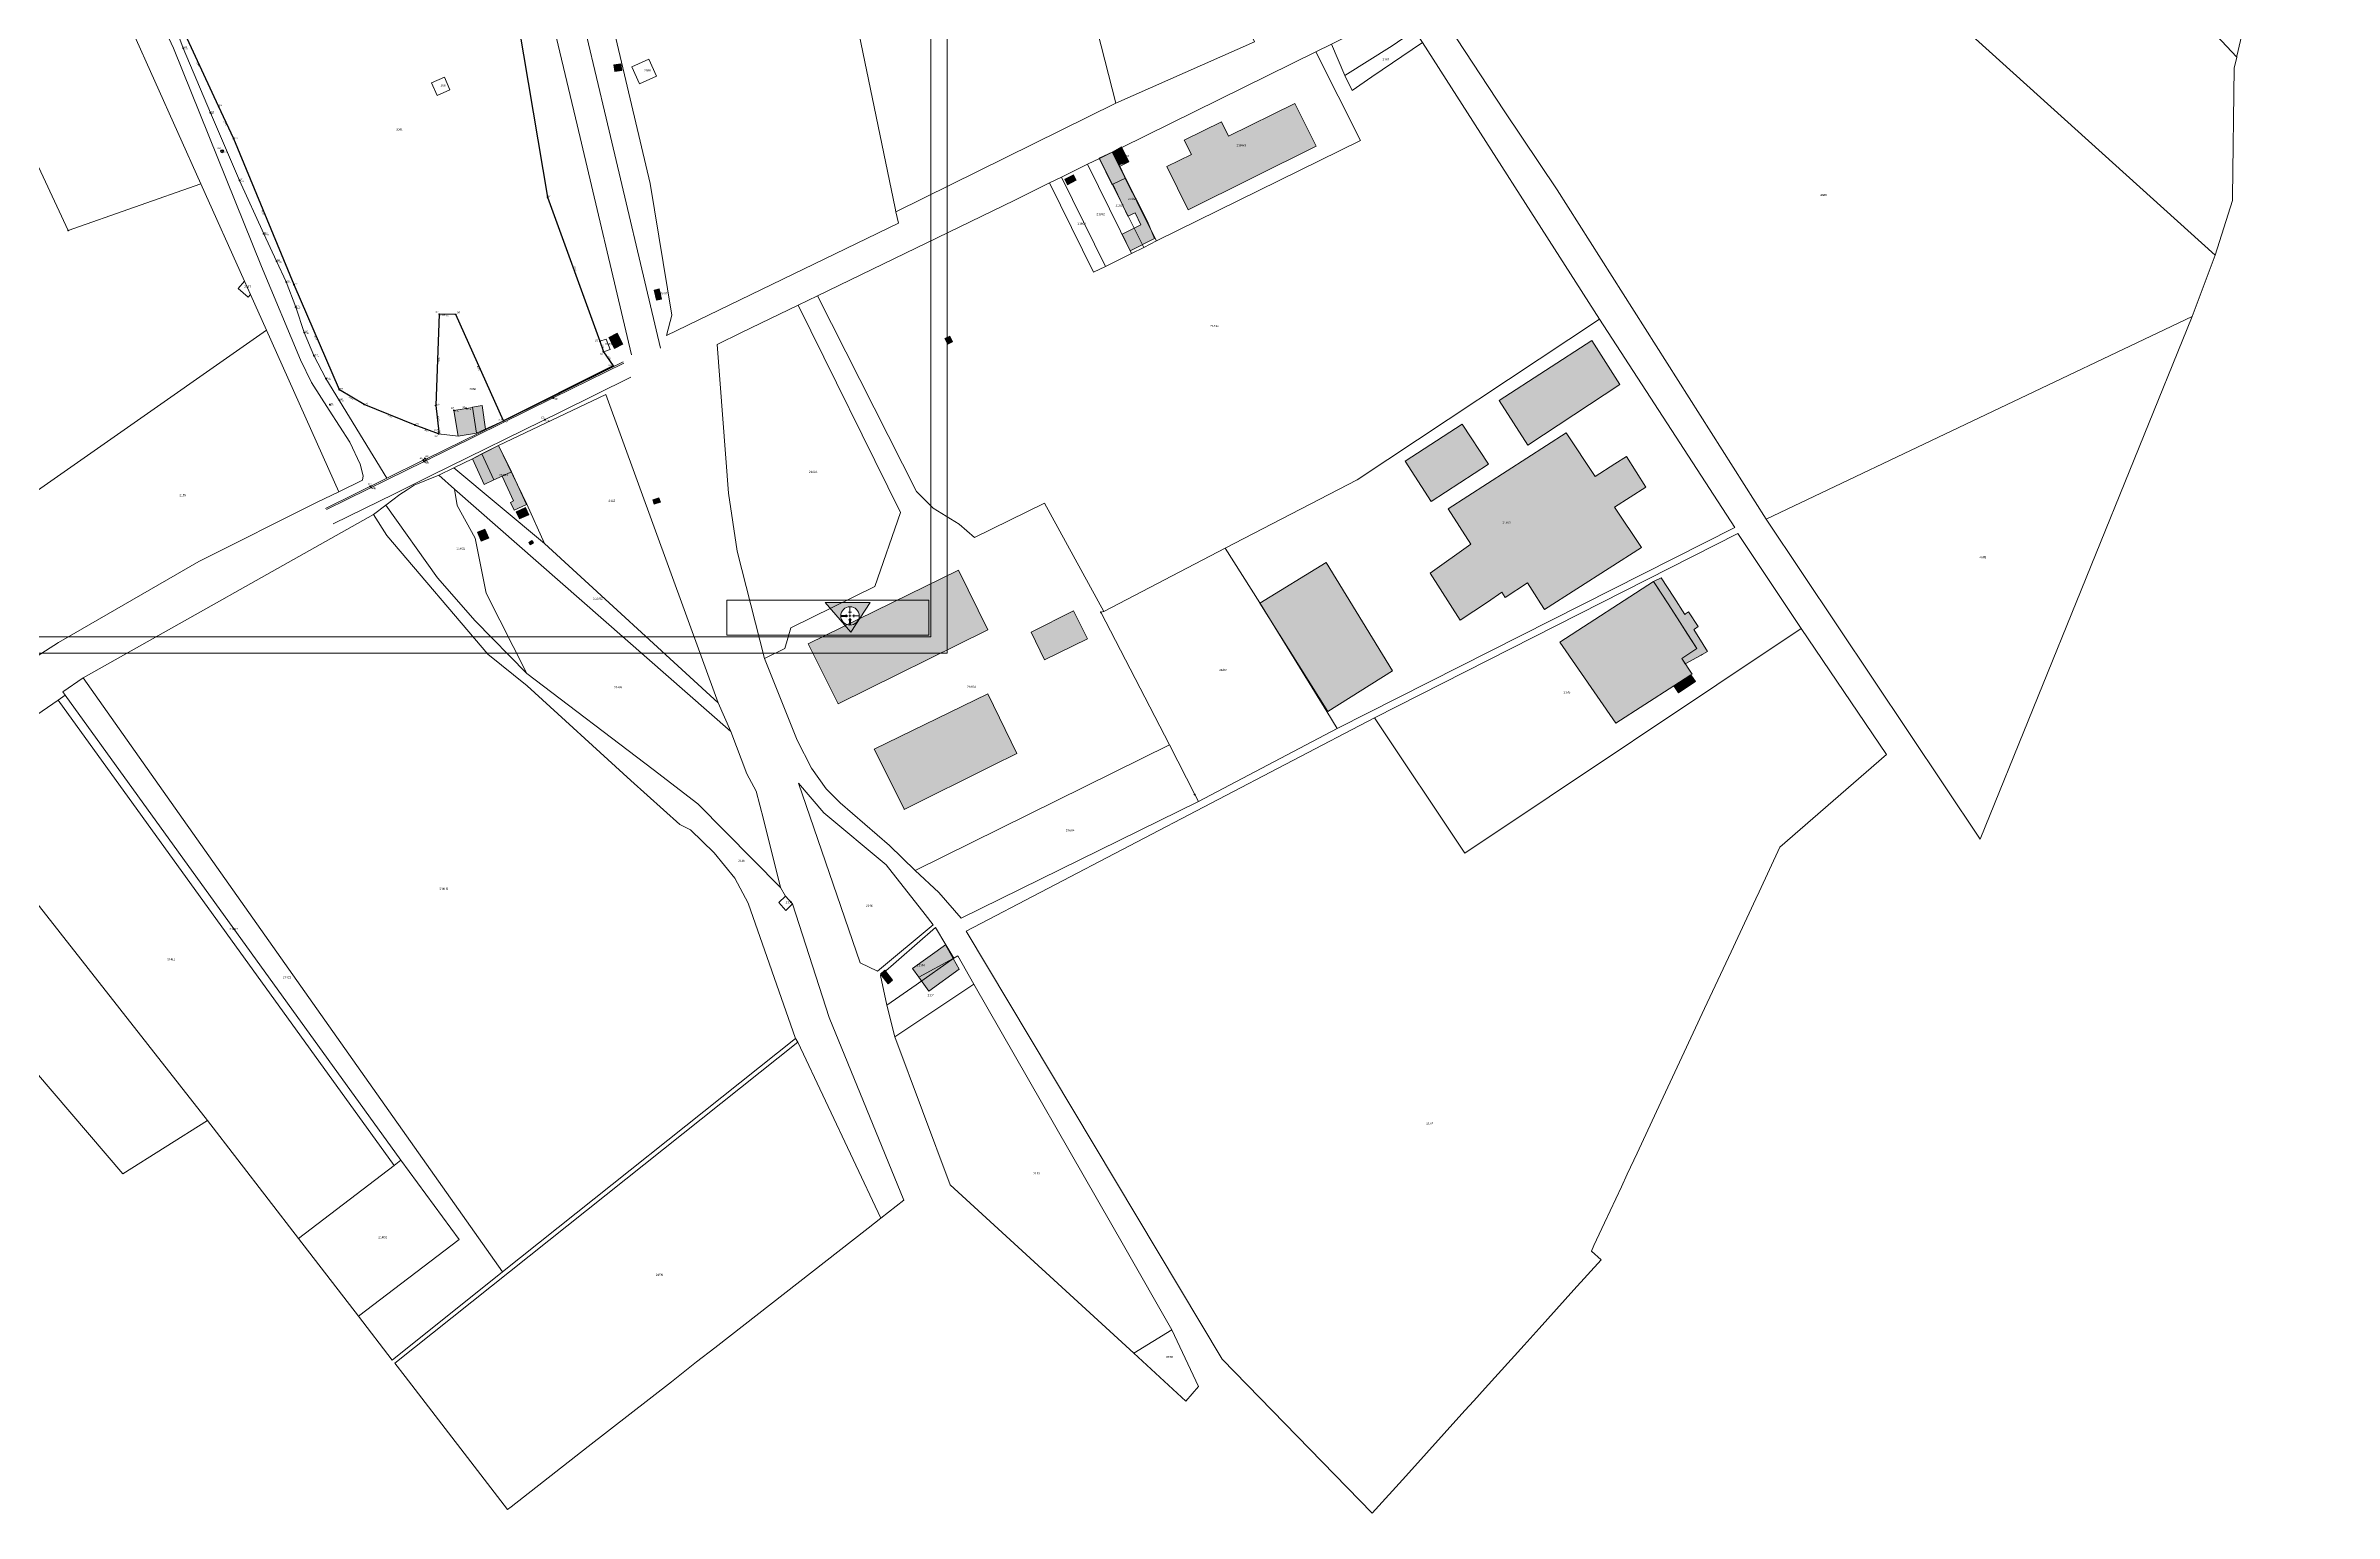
# Model space of a CAD drawing. Header units: metres. Extents: x 113120 to 240396, y 120329 to 242116.
# Drawn here: x 120167 to 121033, y 120392 to 120947 of the extents above; entities that cross this region are included whole.
import ezdxf
from ezdxf.enums import TextEntityAlignment as Align

# ---------------------------------------------------------------- set-up
doc = ezdxf.new("R2010")
doc.units = ezdxf.units.M
doc.header["$LTSCALE"] = 3
doc.header["$PDMODE"] = 2
doc.header["$PDSIZE"] = 0.3
doc.layers.get('0').update_dxf_attribs({"lineweight": 0})
for name, color, linetype, lineweight in [('Batiment', 4, 'Continuous', 0), ('Bordure', 1, 'Continuous', 0), ('Bpn_CaPa', 78, 'Continuous', 0), ('Bpn_ReBu', 4, 'Continuous', 0), ('Bpt_CaNu', 7, 'Continuous', 0), ('Bpt_PrSt', 7, 'Continuous', 0), ('Cotation Linéaire', 6, 'Continuous', 0), ('CV', 5, 'Continuous', 0), ("Filets d'eau", 1, 'Continuous', 0), ('Hachure batiment', 11, 'Continuous', 0), ('Hachure bâtiment', 11, 'Continuous', 0), ('Images', 7, 'Continuous', 0), ('Limite de propriété', 5, 'Continuous', 30), ('Légende', 255, 'Continuous', 0), ('Route', 1, 'Continuous', 0), ('TopoAlt', 30, 'Continuous', 0), ('TOPOJIS', 5, 'Continuous', 0), ('TopoMat', 5, 'Continuous', 0)]:
    doc.layers.add(name, color=color, linetype=linetype, lineweight=lineweight)
doc.styles.add('Legend', font='')
doc.styles.get("Standard").update_dxf_attribs({"font": 'arial.ttf'})
doc.styles.get('Legend').set_extended_font_data('Calibri')
picture_1 = doc.add_image_def('image1.jpg', size_in_pixel=(7833, 1367))

# ---------------------------------------------------------------- blocks, each defined once
blk = doc.blocks.new('TCPOINT')
at = {"color": 0}
blk.add_point((0, 0), dxfattribs=at)
at = {"layer": 'TopoAlt'}
blk.add_attdef('ALT', text='', height=0.3, dxfattribs=at).set_placement((0.1, -0.1), align=Align.TOP_LEFT)
at = {"layer": 'TopoMat'}
blk.add_attdef('MAT', (0.1, 0.1), '', height=0.3, dxfattribs=at)
blk = doc.blocks.new('u014')
at = {"color": 0}
blk.add_line((0, 0), (0, 0), dxfattribs=at)
blk.add_circle((0, 0), 0.6, dxfattribs=at)
blk = doc.blocks.new('Logo')
at = {"layer": 'Légende'}
h = blk.add_hatch(color=253, dxfattribs=at)
edge = h.paths.add_edge_path(flags=16)
edge.add_arc((340.08, 66.27), 0.581, 0, 360)
h.paths.add_polyline_path([(340.13, 65.25), (341.36, 67.12), (338.51, 67.12)])
at = {"layer": 'Légende', "color": 253}
for p, q in [((338.51, 67.12), (340.13, 65.25)), ((340.13, 65.25), (338.51, 67.12)), ((338.51, 67.12), (341.36, 67.12)), ((339.83, 66.36), (339.83, 66.18)), ((340.17, 66.51), (339.99, 66.51)), ((340.08, 66.85), (340.08, 66.43)), ((340.13, 65.25), (341.36, 67.12)), ((341.36, 67.12), (340.13, 65.25)), ((340.32, 66.36), (340.32, 66.18)), ((339.92, 66.3), (339.5, 66.3)), ((339.92, 66.23), (339.5, 66.23)), ((339.99, 66.02), (340.17, 66.02)), ((340.16, 66.27), (340, 66.27)), ((340.16, 66.27), (340, 66.27)), ((340.05, 66.11), (340.05, 65.69)), ((340.08, 66.35), (340.08, 66.19)), ((340.08, 66.35), (340.08, 66.19)), ((340.11, 66.11), (340.11, 65.69)), ((340.66, 66.27), (340.24, 66.27))]:
    blk.add_line(p, q, dxfattribs=at)
blk.add_circle((340.08, 66.27), 0.581, dxfattribs=at)
at = {"layer": 'Images'}
image = blk.add_image(picture_1, insert=(332.31, 65.05), size_in_units=(12.74, 2.22), dxfattribs=at)
image.dxf.flags = 7

msp = doc.modelspace()

# ---------------------------------------------------------------- hatches: boundary and pattern name
at = {"layer": 'Hachure batiment'}
h = msp.add_hatch(color=256, dxfattribs=at)
h.dxf.hatch_style = 1
h.paths.add_polyline_path([(120323.27, 120799.6), (120321.7, 120809.35), (120328.68, 120810.48), (120328.66, 120810.6), (120332.3, 120811.2), (120333.64, 120802.29), (120330.25, 120800.73)])
at = {"layer": 'Hachure bâtiment'}
h = msp.add_hatch(color=256, dxfattribs=at)
h.dxf.hatch_style = 1
h.paths.add_polyline_path([(120385.22, 120938), (120382.57, 120937.53), (120382.14, 120940.05), (120384.79, 120940.52)])
h = msp.add_hatch(color=256, dxfattribs=at)
h.dxf.hatch_style = 1
h.paths.add_polyline_path([(120647.78, 120909.36), (120599.43, 120885.26), (120591.36, 120901.58), (120600.61, 120906.15), (120597.87, 120911.62), (120611.94, 120918.53), (120614.64, 120913.09), (120639.74, 120925.5)])
h = msp.add_hatch(color=256, dxfattribs=at)
h.dxf.hatch_style = 1
h.paths.add_polyline_path([(120573.3, 120902.23), (120575.59, 120897.49), (120575.72, 120897.22), (120570.94, 120894.88), (120570.67, 120894.75), (120565.75, 120904.83), (120570.9, 120907.2)])
h = msp.add_hatch(color=256, dxfattribs=at)
h.dxf.hatch_style = 1
h.paths.add_polyline_path([(120576.9, 120903.4), (120573.3, 120902.23), (120570.9, 120907.2), (120574.1, 120909.05)])
h = msp.add_hatch(color=256, dxfattribs=at)
h.dxf.hatch_style = 1
h.paths.add_polyline_path([(120557.07, 120896.42), (120553.7, 120894.75), (120552.67, 120896.8), (120556.02, 120898.45)])
h = msp.add_hatch(color=256, dxfattribs=at)
h.dxf.hatch_style = 1
h.paths.add_polyline_path([(120584.05, 120880.77), (120586.65, 120874.43), (120577.45, 120869.77), (120574.35, 120875.98), (120581.47, 120879.57), (120579.34, 120884.05), (120576.55, 120882.88), (120570.94, 120894.88), (120575.72, 120897.22)])
h = msp.add_hatch(color=256, dxfattribs=at)
h.dxf.hatch_style = 1
h.paths.add_polyline_path([(120400.19, 120851.48), (120398.32, 120851.03), (120397.35, 120854.85), (120399.25, 120855.32)])
h = msp.add_hatch(color=256, dxfattribs=at)
h.dxf.hatch_style = 1
h.paths.add_polyline_path([(120383.37, 120838.6), (120385.57, 120834.41), (120382.42, 120832.76), (120380.22, 120836.94)])
h = msp.add_hatch(color=256, dxfattribs=at)
h.dxf.hatch_style = 1
h.paths.add_polyline_path([(120510.25, 120835.35), (120508.42, 120834.45), (120507.35, 120836.55), (120509.25, 120837.45)])
h = msp.add_hatch(color=256, dxfattribs=at)
h.dxf.hatch_style = 1
h.paths.add_polyline_path([(120762.65, 120819.15), (120727.85, 120796.25), (120716.95, 120813.05), (120752, 120835.8)])
h = msp.add_hatch(color=256, dxfattribs=at)
h.dxf.hatch_style = 1
h.paths.add_polyline_path([(120712.94, 120788.97), (120691.34, 120774.85), (120681.45, 120790.2), (120703.05, 120804.15)])
h = msp.add_hatch(color=256, dxfattribs=at)
h.dxf.hatch_style = 1
h.paths.add_polyline_path([(120753.25, 120784.32), (120760.74, 120789.08), (120765.15, 120791.85), (120772.47, 120780.28), (120760.62, 120772.68), (120770.82, 120757.43), (120734.14, 120733.97), (120732.76, 120736.15), (120730.35, 120739.97), (120727.74, 120744.12), (120719.27, 120738.52), (120718.05, 120740.57), (120712.55, 120736.85), (120702.3, 120729.95), (120690.9, 120747.83), (120706.24, 120758.8), (120697.67, 120772.05), (120742.39, 120800.92)])
h = msp.add_hatch(color=256, dxfattribs=at)
h.dxf.hatch_style = 1
h.paths.add_polyline_path([(120336.81, 120783.08), (120333.15, 120781.37), (120328.67, 120791.05), (120332.22, 120792.97)])
h = msp.add_hatch(color=256, dxfattribs=at)
h.dxf.hatch_style = 1
h.paths.add_polyline_path([(120343.4, 120786.06), (120339.94, 120784.46), (120336.81, 120783.08), (120332.22, 120792.97), (120338.59, 120796.05)])
h = msp.add_hatch(color=256, dxfattribs=at)
h.dxf.hatch_style = 1
h.paths.add_polyline_path([(120349.15, 120773.77), (120344.47, 120771.63), (120343.05, 120774.55), (120344.25, 120775.15), (120339.94, 120784.46), (120343.4, 120786.06)])
h = msp.add_hatch(color=256, dxfattribs=at)
h.dxf.hatch_style = 1
h.paths.add_polyline_path([(120399.79, 120774.63), (120397.47, 120773.83), (120396.87, 120775.52), (120399.19, 120776.32)])
h = msp.add_hatch(color=256, dxfattribs=at)
h.dxf.hatch_style = 1
h.paths.add_polyline_path([(120334.82, 120761), (120332.02, 120759.85), (120330.62, 120763.32), (120333.43, 120764.45)])
h = msp.add_hatch(color=256, dxfattribs=at)
h.dxf.hatch_style = 1
h.paths.add_polyline_path([(120349.99, 120769.85), (120346.47, 120768.28), (120345.25, 120771.03), (120348.75, 120772.6)])
h = msp.add_hatch(color=256, dxfattribs=at)
h.dxf.hatch_style = 1
h.paths.add_polyline_path([(120351.74, 120759.25), (120350.55, 120758.52), (120349.99, 120759.43), (120351.15, 120760.17)])
h = msp.add_hatch(color=256, dxfattribs=at)
h.dxf.hatch_style = 1
h.paths.add_polyline_path([(120523.65, 120726.39), (120467.01, 120698.32), (120455.71, 120721.01), (120512.56, 120748.95)])
h = msp.add_hatch(color=256, dxfattribs=at)
h.dxf.hatch_style = 1
h.paths.add_polyline_path([(120676.68, 120710.83), (120652.16, 120695.43), (120626.44, 120736.38), (120651.6, 120751.79)])
h = msp.add_hatch(color=256, dxfattribs=at)
h.dxf.hatch_style = 1
h.paths.add_polyline_path([(120780.88, 120736.16), (120791.8, 120719.22), (120786.1, 120715.52), (120789.93, 120709.58), (120789.52, 120709.32), (120783.04, 120705.13), (120761.17, 120691.01), (120739.94, 120721.67), (120775.39, 120744.61)])
h = msp.add_hatch(color=256, dxfattribs=at)
h.dxf.hatch_style = 1
h.paths.add_polyline_path([(120776.39, 120743.06), (120775.39, 120744.61), (120778.3, 120746.04), (120783.01, 120738.73), (120787.24, 120732.19), (120787.45, 120732.33), (120788.64, 120733.1), (120792.26, 120727.54), (120790.89, 120726.59), (120790.87, 120726.57), (120790.64, 120726.41), (120794.2, 120720.78), (120795.84, 120718.19), (120793.81, 120717.06), (120793.36, 120716.81), (120791.75, 120715.92), (120787.4, 120713.51), (120786.1, 120715.52), (120791.8, 120719.22), (120788.24, 120724.74), (120784.56, 120730.45), (120780.88, 120736.16)])
h = msp.add_hatch(color=256, dxfattribs=at)
h.dxf.hatch_style = 1
h.paths.add_polyline_path([(120561.28, 120722.88), (120545.1, 120714.98), (120539.95, 120725.51), (120556.05, 120733.46)])
h = msp.add_hatch(color=256, dxfattribs=at)
h.dxf.hatch_style = 1
h.paths.add_polyline_path([(120791.24, 120706.81), (120784.82, 120702.55), (120783.04, 120705.13), (120789.52, 120709.32)], flags=17)
h = msp.add_hatch(color=256, dxfattribs=at)
h.dxf.hatch_style = 1
h.paths.add_polyline_path([(120534.59, 120679.59), (120525.32, 120675), (120491.94, 120658.41), (120491.91, 120658.46), (120483.72, 120675), (120480.67, 120681.16), (120523.6, 120702.1)])
h = msp.add_hatch(color=256, dxfattribs=at)
h.dxf.hatch_style = 1
h.paths.add_polyline_path([(120497.55, 120594.89), (120495.13, 120598.23), (120507.65, 120607.17), (120510.54, 120601.97), (120497.56, 120594.88)])
h = msp.add_hatch(color=256, dxfattribs=at)
h.dxf.hatch_style = 1
h.paths.add_polyline_path([(120512.75, 120598), (120501.35, 120589.64), (120497.56, 120594.88), (120510.54, 120601.97)])
h = msp.add_hatch(color=256, dxfattribs=at)
h.dxf.hatch_style = 1
h.paths.add_polyline_path([(120487.54, 120593.83), (120485.85, 120592.45), (120482.95, 120596.05), (120484.67, 120597.57)])

# ---------------------------------------------------------------- linework, layer by layer
at = {"flags": 128}
for points in [[(119983.27, 120717.46), (120508.27, 120717.46), (120508.27, 121459.96), (119983.27, 121459.96)], [(119989.52, 120723.71), (120502.02, 120723.71), (120502.02, 121453.71), (119989.52, 121453.71)]]:
    msp.add_lwpolyline(points, close=True, dxfattribs=at)
at = {"layer": 'Batiment'}
for p, q in [((120321.7, 120809.35), (120328.68, 120810.48)), ((120323.27, 120799.6), (120321.7, 120809.35)), ((120330.25, 120800.73), (120328.66, 120810.6)), ((120323.27, 120799.6), (120330.25, 120800.73))]:
    msp.add_line(p, q, dxfattribs=at)
at = {"layer": 'Bordure', "flags": 128}
for points in [[(120388.89, 120830.35), (120368.26, 120917.36), (120357.23, 120963.89), (120346.71, 121025.61), (120338.24, 121075.32), (120329.65, 121143.2), (120319.65, 121222.27), (120313.04, 121314.66), (120308.1, 121427.53)], [(120399.86, 120832.95), (120379.23, 120919.96), (120368.29, 120966.14), (120357.83, 121027.5), (120349.39, 121076.98), (120340.84, 121144.61), (120330.88, 121223.39), (120324.29, 121315.31), (120319.36, 121428.02)]]:
    msp.add_lwpolyline(points, dxfattribs=at)
at = {"layer": 'Bpn_CaPa'}
for points in [[(120458.77, 121083.93), (120490.77, 121064.18), (120513.93, 121067), (120533.62, 121076.09), (120572.08, 120925.59), (120488.87, 120884.52), (120488.56, 120885.8), (120449.73, 121073.4), (120445.89, 121092.7), (120458.77, 121083.93)], [(120624.49, 120948.78), (120572.08, 120925.59), (120533.62, 121076.09), (120561.87, 121087.44), (120570.33, 121066.79), (120577.64, 121050.35), (120584.94, 121033.9), (120593.2, 121015.39), (120603.1, 120994), (120624.49, 120948.78)], [(120991.52, 121055.32), (121032.82, 121019.04), (121031.63, 121014.49), (121024.55, 121004.46), (120999.22, 120957.37), (120996.04, 120943.35), (120995.96, 120943.02), (120887.42, 121058.88), (120927.3, 121073.19), (120960.79, 121083.17), (120975.61, 121069.79), (120991.52, 121055.32)], [(120088.64, 121064.33), (120105.52, 121070.2), (120132.29, 121072.98), (120145.42, 121057.71), (120158.84, 121037.83), (120170.36, 121017.56), (120182.45, 120992.3), (120225.99, 120895.01), (120175.81, 120877.4), (120088.64, 121064.33)], [(120449.73, 121073.4), (120488.56, 120885.8), (120488.87, 120884.52), (120489.87, 120880.24), (120402.02, 120837.64), (120404.04, 120845.44), (120395.93, 120895.19), (120377.94, 120971.15), (120366.45, 121021.36), (120375.47, 121025.62), (120385.12, 121030.97), (120388.53, 121039.19), (120387.88, 121043.09), (120386.32, 121045.65), (120384.18, 121047.97), (120379.06, 121050.28), (120378.02, 121050.52), (120449.73, 121073.4)], [(120987.77, 120868.13), (120811.64, 121027.17), (120887.42, 121058.88), (120995.96, 120943.02), (120995.02, 120938.86), (120994.38, 120890.11), (120994.37, 120888.8), (120987.77, 120868.13)], [(120987.77, 120868.13), (120979.08, 120844.85), (120817.99, 120768.15), (120738.91, 120892.85), (120718.84, 120922.65), (120689.08, 120968.08), (120811.64, 121027.17), (120987.77, 120868.13)], [(120684.98, 120953.08), (120676.5, 120947.32), (120658.67, 120936), (120653.59, 120947.96), (120679.97, 120960.88), (120684.98, 120953.08)], [(120687.94, 120948.48), (120668.88, 120935.49), (120661.45, 120930.43), (120658.67, 120936), (120676.5, 120947.32), (120684.98, 120953.08), (120687.94, 120948.48)], [(120398.25, 120935.82), (120391.87, 120932.94), (120388.98, 120939.31), (120388.99, 120939.32), (120395.36, 120942.2), (120398.25, 120935.82)], [(120388.98, 120939.31), (120391.87, 120932.94), (120398.25, 120935.82), (120395.36, 120942.2), (120388.99, 120939.32), (120388.98, 120939.31)], [(120587.42, 120873.46), (120580.52, 120887.24), (120579.4, 120889.49), (120577.37, 120893.57), (120573.37, 120901.57), (120576.9, 120903.4), (120574.26, 120908.83), (120647.67, 120945.05), (120664.5, 120911.4), (120587.42, 120873.46)], [(120320.13, 120930.61), (120315.29, 120928.5), (120313.14, 120933.28), (120318.06, 120935.37), (120320.13, 120930.61)], [(120320.13, 120930.61), (120318.06, 120935.37), (120313.14, 120933.28), (120315.29, 120928.5), (120320.13, 120930.61)], [(120561.33, 120902.5), (120565.83, 120904.69), (120572.35, 120891.35), (120582.56, 120870.95), (120577.95, 120868.68), (120561.33, 120902.5)], [(120587.42, 120873.46), (120582.56, 120870.95), (120572.35, 120891.35), (120565.83, 120904.69), (120570.64, 120907.05), (120573.37, 120901.57), (120577.37, 120893.57), (120579.4, 120889.49), (120580.52, 120887.24), (120587.42, 120873.46)], [(120573.37, 120901.57), (120570.64, 120907.05), (120574.26, 120908.83), (120576.9, 120903.4), (120573.37, 120901.57)], [(120568.06, 120863.81), (120563.62, 120861.63), (120546.97, 120895.44), (120551.41, 120897.62), (120568.06, 120863.81)], [(120561.33, 120902.5), (120577.95, 120868.68), (120568.06, 120863.81), (120551.41, 120897.62), (120561.33, 120902.5)], [(120242.43, 120858.27), (120244.69, 120853.22), (120243.84, 120852.22), (120240.04, 120855.47), (120242.43, 120858.27)], [(120400.19, 120851.48), (120398.32, 120851.03), (120397.35, 120854.85), (120399.25, 120855.32), (120400.19, 120851.48)], [(120439.16, 120715.48), (120446.78, 120719.24), (120449.16, 120727.09), (120480.92, 120742.72), (120490.54, 120770.74), (120451.88, 120849.19), (120459.17, 120852.73), (120496.68, 120778.66), (120502.9, 120772.36), (120512.81, 120766.27), (120518.61, 120761.26), (120545.08, 120774.28), (120567.5, 120733.24), (120566.34, 120732.97), (120592.26, 120682.82), (120496.07, 120635.32), (120486.42, 120644.75), (120467.8, 120660.84), (120462.5, 120666.12), (120456.86, 120674.05), (120451.54, 120684.55), (120439.16, 120715.48)], [(120315.94, 120801.23), (120314.81, 120811.19), (120316.15, 120845.77), (120322.35, 120845.63), (120340.42, 120805.42), (120330.25, 120800.73), (120323.27, 120799.6), (120315.87, 120800.53), (120315.94, 120801.23)], [(120439.16, 120715.48), (120428.81, 120756.1), (120425.56, 120778), (120421.3, 120834.22), (120430.47, 120838.8), (120451.88, 120849.19), (120490.54, 120770.74), (120480.92, 120742.72), (120449.16, 120727.09), (120446.78, 120719.24), (120439.16, 120715.48)], [(120613.38, 120757.25), (120663.27, 120783.07), (120754.92, 120843.9), (120806.08, 120765.06), (120655.78, 120689.02), (120651.77, 120695.46), (120626.53, 120736.55), (120613.38, 120757.25)], [(120979.08, 120844.85), (120898.88, 120647.19), (120817.99, 120768.15), (120979.08, 120844.85)], [(120160.47, 120714.04), (120127.92, 120753.73), (120250.74, 120839.71), (120278.11, 120778.56), (120270.02, 120774.57), (120225.17, 120752.24), (120172.11, 120721.5), (120160.47, 120714.04)], [(120378.19, 120831.57), (120376.92, 120835.54), (120379.28, 120836.35), (120380.73, 120832.43), (120378.19, 120831.57)], [(120421.66, 120698.76), (120355.92, 120758.95), (120349.23, 120773.88), (120338.58, 120796.05), (120379.16, 120815.32), (120421.66, 120698.76)], [(120355.92, 120758.95), (120321.64, 120787.64), (120328.67, 120791.05), (120338.58, 120796.05), (120349.23, 120773.88), (120355.92, 120758.95)], [(120349.3, 120709.85), (120329.76, 120729.7), (120315.43, 120746.05), (120295.88, 120773.49), (120301.19, 120777.54), (120303.97, 120779.34), (120306.67, 120781.03), (120315.92, 120784.86), (120321.89, 120779.49), (120322.96, 120773.33), (120329.72, 120760.98), (120333.92, 120740.2), (120349.3, 120709.85)], [(120426.35, 120687.81), (120321.89, 120779.49), (120315.92, 120784.86), (120321.64, 120787.64), (120355.92, 120758.95), (120421.66, 120698.76), (120426.35, 120687.81)], [(120291.26, 120769.96), (120295.88, 120773.49), (120315.43, 120746.05), (120329.76, 120729.7), (120349.3, 120709.85), (120396.99, 120673.51), (120413.9, 120660.56), (120445.22, 120628.8), (120447.13, 120625.52), (120444.5, 120623.23), (120447.15, 120620.2), (120449.75, 120622.63), (120463.54, 120579.64), (120491.87, 120510.53), (120483.15, 120503.75), (120451.74, 120570.28), (120450.84, 120571.71), (120432.95, 120622.88), (120427.97, 120632.4), (120420.14, 120641.93), (120411.15, 120650.61), (120407.13, 120652.73), (120388.61, 120669.33), (120349.35, 120705.19), (120334.49, 120717.18), (120296.33, 120761.97), (120291.26, 120769.96)], [(120426.35, 120687.81), (120432.45, 120671.86), (120435.98, 120665.32), (120438.73, 120654.65), (120445.22, 120628.8), (120413.9, 120660.56), (120396.99, 120673.51), (120349.3, 120709.85), (120333.92, 120740.2), (120329.72, 120760.98), (120322.96, 120773.33), (120321.89, 120779.49), (120426.35, 120687.81)], [(120291.26, 120769.96), (120296.33, 120761.97), (120334.49, 120717.18), (120349.35, 120705.19), (120388.61, 120669.33), (120407.13, 120652.73), (120411.15, 120650.61), (120420.14, 120641.93), (120427.97, 120632.4), (120432.95, 120622.88), (120450.84, 120571.71), (120340.07, 120483.48), (120181.52, 120708.11), (120291.26, 120769.96)], [(120613.38, 120757.25), (120626.53, 120736.55), (120651.77, 120695.46), (120655.78, 120689.02), (120603.22, 120661.33), (120601.86, 120664.01), (120592.26, 120682.82), (120566.34, 120732.97), (120567.5, 120733.24), (120613.38, 120757.25)], [(120831.27, 120726.86), (120704.03, 120641.89), (120669.87, 120693.04), (120807.31, 120762.73), (120831.27, 120726.86)], [(120831.27, 120726.86), (120863.47, 120679.19), (120823.18, 120644.15), (120815.29, 120627.23), (120814.03, 120624.51), (120804.7, 120604.53), (120794.71, 120583.11), (120786.11, 120564.67), (120778.15, 120547.61), (120769.18, 120528.37), (120765.44, 120520.36), (120763.2, 120515.56), (120756.89, 120502.02), (120752.85, 120493.37), (120751.86, 120491.25), (120755.54, 120487.97), (120745.28, 120476.6), (120732.12, 120462.04), (120726.42, 120455.72), (120711.74, 120439.46), (120707.4, 120434.66), (120704.04, 120430.94), (120681.69, 120406.19), (120668.98, 120392.11), (120612.18, 120450.45), (120515.43, 120612.3), (120669.87, 120693.04), (120704.03, 120641.89), (120831.27, 120726.86)], [(120174.69, 120701.61), (120173.79, 120702.92), (120181.52, 120708.11), (120340.07, 120483.48), (120298.36, 120450.07), (120285.59, 120466.62), (120323.61, 120495.64), (120301.64, 120525.68), (120174.69, 120701.61)], [(120299.02, 120523.67), (120262.85, 120496.08), (120228.46, 120540.65), (120127.5, 120669.25), (120171.95, 120699.77), (120299.02, 120523.67)], [(120174.69, 120701.61), (120301.64, 120525.68), (120299.02, 120523.67), (120171.95, 120699.77), (120174.69, 120701.61)], [(120603.22, 120661.33), (120513.51, 120617.29), (120505.06, 120626.95), (120496.07, 120635.32), (120592.26, 120682.82), (120601.86, 120664.01), (120603.22, 120661.33)], [(120127.5, 120669.25), (120228.46, 120540.65), (120196.43, 120520.58), (120090.16, 120644.75), (120088.07, 120647.18), (120125.85, 120671.25), (120127.5, 120669.25)], [(120502.94, 120614.78), (120481.88, 120597.17), (120475.3, 120600.41), (120452.03, 120668.36), (120461.64, 120657.15), (120485.13, 120637.47), (120499.9, 120618.68), (120502.94, 120614.78)], [(120449.75, 120622.63), (120447.15, 120620.2), (120444.5, 120623.23), (120447.13, 120625.52), (120449.75, 120622.63)], [(120510.77, 120602.1), (120496.48, 120592.08), (120485.36, 120584.39), (120483.06, 120595.55), (120503.86, 120613.75), (120507.76, 120607.19), (120510.77, 120602.1)], [(120510.77, 120602.1), (120512.22, 120602.98), (120518.35, 120592.27), (120488.42, 120572.41), (120485.36, 120584.39), (120496.48, 120592.08), (120510.77, 120602.1)], [(120488.42, 120572.41), (120518.35, 120592.27), (120575.36, 120492.63), (120593.18, 120461.48), (120578.82, 120452.66), (120509.36, 120516.36), (120488.42, 120572.41)], [(120483.15, 120503.75), (120478.34, 120499.97), (120420.38, 120454.74), (120413.47, 120449.35), (120403.91, 120441.89), (120372.48, 120417.36), (120343.28, 120394.58), (120341.97, 120393.56), (120303.19, 120443.82), (120299.3, 120448.85), (120451.74, 120570.28), (120483.15, 120503.75)], [(120262.85, 120496.08), (120299.02, 120523.67), (120301.64, 120525.68), (120323.61, 120495.64), (120285.59, 120466.62), (120262.85, 120496.08)], [(120578.82, 120452.66), (120593.18, 120461.48), (120603.26, 120440.07), (120598.54, 120434.57), (120578.82, 120452.66)]]:
    msp.add_lwpolyline(points, close=True, dxfattribs=at)
for points in [[(120088.64, 121064.33), (120175.81, 120877.4), (120225.99, 120895.01), (120242.43, 120858.27), (120240.04, 120855.47), (120243.84, 120852.22), (120244.69, 120853.22), (120250.74, 120839.71), (120127.92, 120753.73)], [(120205.6, 120967.86), (120215.6, 120946.41), (120248.86, 120863.73), (120263.68, 120828.42), (120267.84, 120819.91), (120274.54, 120809.42), (120282.32, 120797.31), (120286.21, 120789.07), (120287.39, 120784.59), (120287.09, 120783), (120278.11, 120778.56), (120250.74, 120839.71), (120244.69, 120853.22), (120242.43, 120858.27), (120225.99, 120895.01), (120182.45, 120992.3)], [(120653.59, 120947.96), (120658.67, 120936), (120661.45, 120930.43), (120668.88, 120935.49), (120687.94, 120948.48), (120754.92, 120843.9), (120663.27, 120783.07), (120613.38, 120757.25), (120567.5, 120733.24), (120545.08, 120774.28), (120518.61, 120761.26), (120512.81, 120766.27), (120502.9, 120772.36), (120496.68, 120778.66), (120459.17, 120852.73), (120533.52, 120888.81), (120546.97, 120895.44), (120563.62, 120861.63), (120568.06, 120863.81), (120577.95, 120868.68), (120582.56, 120870.95), (120587.42, 120873.46), (120664.5, 120911.4), (120647.67, 120945.05), (120653.59, 120947.96)], [(120315.87, 120800.53), (120323.27, 120799.6), (120330.25, 120800.73)]]:
    msp.add_lwpolyline(points, dxfattribs=at)
at = {"layer": 'Bpn_ReBu'}
for p, q in [((120328.66, 120810.6), (120332.3, 120811.2)), ((120332.3, 120811.2), (120333.64, 120802.28)), ((120333.64, 120802.28), (120330.25, 120800.73))]:
    msp.add_line(p, q, dxfattribs=at)
for points in [[(120385.22, 120938), (120382.57, 120937.53), (120382.14, 120940.05), (120384.79, 120940.52), (120385.22, 120938)], [(120647.78, 120909.36), (120599.43, 120885.26), (120591.36, 120901.58), (120600.61, 120906.15), (120597.87, 120911.62), (120611.94, 120918.53), (120614.64, 120913.09), (120639.74, 120925.5), (120647.78, 120909.36)], [(120573.3, 120902.23), (120575.59, 120897.49), (120575.72, 120897.22), (120570.94, 120894.88), (120570.67, 120894.75), (120565.75, 120904.83), (120570.9, 120907.2), (120573.3, 120902.23)], [(120576.9, 120903.4), (120573.3, 120902.23), (120570.9, 120907.2), (120574.1, 120909.05), (120576.9, 120903.4)], [(120557.07, 120896.42), (120553.7, 120894.75), (120552.67, 120896.8), (120556.02, 120898.45), (120557.07, 120896.42)], [(120584.05, 120880.77), (120586.65, 120874.43), (120577.45, 120869.77), (120574.35, 120875.98), (120581.47, 120879.57), (120579.34, 120884.05), (120576.55, 120882.88), (120570.94, 120894.88), (120575.72, 120897.22), (120584.05, 120880.77)], [(120400.19, 120851.48), (120398.32, 120851.03), (120397.35, 120854.85), (120399.25, 120855.32), (120400.19, 120851.48)], [(120383.37, 120838.6), (120385.57, 120834.41), (120382.42, 120832.76), (120380.22, 120836.94), (120383.37, 120838.6)], [(120510.25, 120835.35), (120508.42, 120834.45), (120507.35, 120836.55), (120509.25, 120837.45), (120510.25, 120835.35)], [(120762.65, 120819.15), (120727.85, 120796.25), (120716.95, 120813.05), (120752, 120835.8), (120762.65, 120819.15)], [(120712.94, 120788.97), (120691.34, 120774.85), (120681.45, 120790.2), (120703.05, 120804.15), (120712.94, 120788.97)], [(120753.25, 120784.32), (120760.74, 120789.08), (120765.15, 120791.85), (120772.47, 120780.28), (120760.62, 120772.68), (120770.82, 120757.43), (120734.14, 120733.97), (120732.76, 120736.15), (120730.35, 120739.97), (120727.74, 120744.12), (120719.27, 120738.52), (120718.05, 120740.57), (120712.55, 120736.85), (120702.3, 120729.95), (120690.9, 120747.83), (120706.24, 120758.8), (120697.67, 120772.05), (120742.39, 120800.92), (120753.25, 120784.32)], [(120336.81, 120783.08), (120333.15, 120781.37), (120328.67, 120791.05), (120332.22, 120792.97), (120336.81, 120783.08)], [(120343.4, 120786.06), (120339.94, 120784.46), (120336.81, 120783.08), (120332.22, 120792.97), (120338.59, 120796.05), (120343.4, 120786.06)], [(120349.15, 120773.77), (120344.47, 120771.63), (120343.05, 120774.55), (120344.25, 120775.15), (120339.94, 120784.46), (120343.4, 120786.06), (120349.15, 120773.77)], [(120399.79, 120774.63), (120397.47, 120773.83), (120396.87, 120775.52), (120399.19, 120776.32), (120399.79, 120774.63)], [(120334.82, 120761), (120332.02, 120759.85), (120330.62, 120763.32), (120333.43, 120764.45), (120334.82, 120761)], [(120349.99, 120769.85), (120346.47, 120768.28), (120345.25, 120771.03), (120348.75, 120772.6), (120349.99, 120769.85)], [(120351.74, 120759.25), (120350.55, 120758.52), (120349.99, 120759.43), (120351.15, 120760.17), (120351.74, 120759.25)], [(120523.65, 120726.39), (120467.01, 120698.32), (120455.71, 120721.01), (120512.56, 120748.95), (120523.65, 120726.39)], [(120676.68, 120710.83), (120652.16, 120695.43), (120626.44, 120736.38), (120651.6, 120751.79), (120676.68, 120710.83)], [(120780.88, 120736.16), (120791.8, 120719.22), (120786.1, 120715.52), (120789.93, 120709.58), (120789.52, 120709.32), (120783.04, 120705.13), (120761.17, 120691.01), (120739.94, 120721.67), (120775.39, 120744.61), (120780.88, 120736.16)], [(120776.39, 120743.06), (120775.39, 120744.61), (120778.3, 120746.04), (120783.01, 120738.73), (120787.24, 120732.19), (120787.45, 120732.33), (120788.64, 120733.1), (120792.26, 120727.54), (120790.89, 120726.59), (120790.87, 120726.57), (120790.64, 120726.41), (120794.2, 120720.78), (120795.84, 120718.19), (120793.81, 120717.06), (120793.36, 120716.81), (120791.75, 120715.92), (120787.4, 120713.51), (120786.1, 120715.52), (120791.8, 120719.22), (120788.24, 120724.74), (120784.56, 120730.45), (120780.88, 120736.16), (120776.39, 120743.06)], [(120561.28, 120722.88), (120545.1, 120714.98), (120539.95, 120725.51), (120556.05, 120733.46), (120561.28, 120722.88)], [(120791.24, 120706.81), (120784.82, 120702.55), (120783.04, 120705.13), (120789.52, 120709.32), (120791.24, 120706.81)], [(120534.59, 120679.59), (120525.32, 120675), (120491.94, 120658.41), (120491.91, 120658.46), (120483.72, 120675), (120480.67, 120681.16), (120523.6, 120702.1), (120534.59, 120679.59)], [(120497.55, 120594.89), (120495.13, 120598.23), (120507.65, 120607.17), (120510.54, 120601.97), (120497.56, 120594.88), (120497.55, 120594.89)], [(120512.75, 120598), (120501.35, 120589.64), (120497.56, 120594.88), (120510.54, 120601.97), (120512.75, 120598)], [(120487.54, 120593.83), (120485.85, 120592.45), (120482.95, 120596.05), (120484.67, 120597.57), (120487.54, 120593.83)]]:
    msp.add_lwpolyline(points, close=True, dxfattribs=at)
at = {"layer": 'Bpt_PrSt'}
for p in [(120175.81, 120877.4), (120566.34, 120732.97), (120601.86, 120664.01)]:
    msp.add_point(p, dxfattribs=at)
at = {"layer": "Filets d'eau"}
msp.add_line((120310.72, 120791.21, 95.56), (120311.19, 120790.81), dxfattribs=at)
at = {"layer": "Filets d'eau", "flags": 128}
for points in [[(120296.28, 120783.75), (120310.07, 120790.57), (120310.44, 120790.88), (120310.72, 120791.21)], [(120296.55, 120783.19), (120310.41, 120790.05), (120310.87, 120790.44), (120311.19, 120790.81)], [(120273.06, 120772.26), (120296.28, 120783.75)], [(120273.44, 120771.85), (120296.55, 120783.19)], [(120299.2, 120777.83), (120313.04, 120784.68)], [(120276.07, 120766.48), (120299.19, 120777.83)]]:
    msp.add_lwpolyline(points, dxfattribs=at)
at = {"layer": 'Limite de propriété'}
for p, q in [((120332.86, 121034), (120357.13, 120889.96)), ((120232.7, 120924.41), (120217.65, 120956.81)), ((120238.4, 120912.05), (120232.7, 120924.41)), ((120261.23, 120856.82), (120238.4, 120912.05)), ((120357.13, 120889.96), (120376.92, 120835.54)), ((120278.35, 120817.18), (120261.23, 120856.82)), ((120316.15, 120845.77), (120314.81, 120811.19)), ((120322.35, 120845.63), (120316.15, 120845.77)), ((120340.42, 120805.42), (120322.35, 120845.63)), ((120376.92, 120835.54), (120378.19, 120831.57)), ((120381.93, 120826.25), (120340.42, 120805.42)), ((120378.19, 120831.57), (120381.93, 120826.25)), ((120287.74, 120811.57), (120278.35, 120817.18)), ((120306.99, 120803.8), (120287.74, 120811.57)), ((120314.81, 120811.19), (120315.94, 120801.23)), ((120315.87, 120800.53), (120306.99, 120803.8)), ((120315.94, 120801.23), (120315.87, 120800.53))]:
    msp.add_line(p, q, dxfattribs=at)
at = {"layer": 'Route', "flags": 128}
for points in [[(120296.28, 120783.75), (120273.29, 120821.4), (120268.71, 120830.09), (120265.06, 120838.82), (120261.84, 120848.45), (120258.24, 120857.96), (120254.62, 120865.82), (120249.73, 120876.15), (120240.62, 120896.39), (120229.59, 120921.92), (120219.29, 120946.4), (120215.29, 120957.27), (120214.49, 120960.45), (120214.8, 120963.34), (120216.9, 120967.22)], [(120310.4, 120790.05), (120359.26, 120814.06), (120385.95, 120827.23)], [(120311.06, 120790.93), (120359.04, 120814.51), (120385.73, 120827.67)], [(120313.04, 120784.68), (120361.9, 120808.7), (120388.59, 120821.86)]]:
    msp.add_lwpolyline(points, dxfattribs=at)

# ---------------------------------------------------------------- block references
at = {"layer": 'CV'}
msp.add_blockref('u014', (120234.03, 120907.39), dxfattribs=at)
at = {"layer": 'Légende', "xscale": 6.000000001200011, "yscale": 6.000000001200011, "zscale": 6.000000001200011}
msp.add_blockref('Logo', (118430.99, 120333.99), dxfattribs=at)
at = {"layer": 'TOPOJIS'}
ref = msp.add_blockref('TCPOINT', (120219.29, 120946.4, 99.33), dxfattribs=at)
ref.add_attrib('MAT', '324', (120219.39, 120946.5, 99.33), dxfattribs={"layer": 'TopoMat', "height": 0.54})
ref.add_attrib('ALT', '99.33', dxfattribs={"layer": 'TopoAlt', "height": 0.48}).set_placement((120219.39, 120946.3, 99.33), align=Align.TOP_LEFT)
ref = msp.add_blockref('TCPOINT', (120229.59, 120921.92, 99.61), dxfattribs=at)
ref.add_attrib('MAT', '323', (120229.69, 120922.02, 99.61), dxfattribs={"layer": 'TopoMat', "height": 0.54})
ref.add_attrib('ALT', '99.61', dxfattribs={"layer": 'TopoAlt', "height": 0.48}).set_placement((120229.69, 120921.82, 99.61), align=Align.TOP_LEFT)
ref = msp.add_blockref('TCPOINT', (120232.7, 120924.41), dxfattribs=at)
ref.add_attrib('MAT', '274', (120232.8, 120924.51), dxfattribs={"layer": 'TopoMat', "height": 0.54})
ref = msp.add_blockref('TCPOINT', (120238.4, 120912.05), dxfattribs=at)
ref.add_attrib('MAT', '273', (120238.5, 120912.15), dxfattribs={"layer": 'TopoMat', "height": 0.54})
ref = msp.add_blockref('TCPOINT', (120234.03, 120907.39, 99.56), dxfattribs=at)
ref.add_attrib('MAT', '322', (120232.22, 120908.29, 99.56), dxfattribs={"layer": 'TopoMat', "height": 0.54})
ref.add_attrib('ALT', '99.56', dxfattribs={"layer": 'TopoAlt', "height": 0.48}).set_placement((120234.13, 120907.29, 99.56), align=Align.TOP_LEFT)
ref = msp.add_blockref('TCPOINT', (120240.62, 120896.39, 99.27), dxfattribs=at)
ref.add_attrib('MAT', '321', (120240.72, 120896.49, 99.27), dxfattribs={"layer": 'TopoMat', "height": 0.54})
ref.add_attrib('ALT', '99.27', dxfattribs={"layer": 'TopoAlt', "height": 0.48}).set_placement((120240.72, 120896.29, 99.27), align=Align.TOP_LEFT)
ref = msp.add_blockref('TCPOINT', (120357.13, 120889.96), dxfattribs=at)
ref.add_attrib('MAT', '261', (120357.23, 120890.06), dxfattribs={"layer": 'TopoMat', "height": 0.54})
ref = msp.add_blockref('TCPOINT', (120249.73, 120876.15, 98.98), dxfattribs=at)
ref.add_attrib('MAT', '320', (120249.83, 120876.25, 98.98), dxfattribs={"layer": 'TopoMat', "height": 0.54})
ref.add_attrib('ALT', '98.98', dxfattribs={"layer": 'TopoAlt', "height": 0.48}).set_placement((120249.83, 120876.05, 98.98), align=Align.TOP_LEFT)
ref = msp.add_blockref('TCPOINT', (120254.62, 120865.82, 98.65), dxfattribs=at)
ref.add_attrib('MAT', '318', (120254.72, 120865.92, 98.65), dxfattribs={"layer": 'TopoMat', "height": 0.54})
ref.add_attrib('ALT', '98.65', dxfattribs={"layer": 'TopoAlt', "height": 0.48}).set_placement((120254.72, 120865.72, 98.65), align=Align.TOP_LEFT)
ref = msp.add_blockref('TCPOINT', (120258.24, 120857.96, 98.45), dxfattribs=at)
ref.add_attrib('MAT', '317', (120258.34, 120858.06, 98.45), dxfattribs={"layer": 'TopoMat', "height": 0.54})
ref.add_attrib('ALT', '98.45', dxfattribs={"layer": 'TopoAlt', "height": 0.48}).set_placement((120258.34, 120857.86, 98.45), align=Align.TOP_LEFT)
ref = msp.add_blockref('TCPOINT', (120261.23, 120856.82), dxfattribs=at)
ref.add_attrib('MAT', '272', (120261.33, 120856.92), dxfattribs={"layer": 'TopoMat', "height": 0.54})
ref = msp.add_blockref('TCPOINT', (120261.84, 120848.45, 98.27), dxfattribs=at)
ref.add_attrib('MAT', '316', (120261.94, 120848.55, 98.27), dxfattribs={"layer": 'TopoMat', "height": 0.54})
ref.add_attrib('ALT', '98.27', dxfattribs={"layer": 'TopoAlt', "height": 0.48}).set_placement((120261.94, 120848.35, 98.27), align=Align.TOP_LEFT)
ref = msp.add_blockref('TCPOINT', (120316.15, 120845.77, 95.67), dxfattribs=at)
ref.add_attrib('MAT', '357', (120314.62, 120846.32, 95.67), dxfattribs={"layer": 'TopoMat', "height": 0.54})
ref.add_attrib('ALT', '95.669', dxfattribs={"layer": 'TopoAlt', "height": 0.48}).set_placement((120316.25, 120845.67, 95.67), align=Align.TOP_LEFT)
ref = msp.add_blockref('TCPOINT', (120322.35, 120845.63), dxfattribs=at)
ref.add_attrib('MAT', '265', (120322.76, 120846.11), dxfattribs={"layer": 'TopoMat', "height": 0.54})
ref = msp.add_blockref('TCPOINT', (120265.06, 120838.82, 98), dxfattribs=at)
ref.add_attrib('MAT', '315', (120265.16, 120838.92, 98), dxfattribs={"layer": 'TopoMat', "height": 0.54})
ref.add_attrib('ALT', '98.00', dxfattribs={"layer": 'TopoAlt', "height": 0.48}).set_placement((120265.16, 120838.72, 98), align=Align.TOP_LEFT)
ref = msp.add_blockref('TCPOINT', (120376.92, 120835.54), dxfattribs=at)
ref.add_attrib('MAT', '262', (120375.01, 120835.54), dxfattribs={"layer": 'TopoMat', "height": 0.54})
ref = msp.add_blockref('TCPOINT', (120268.71, 120830.09, 97.71), dxfattribs=at)
ref.add_attrib('MAT', '314', (120268.81, 120830.19, 97.71), dxfattribs={"layer": 'TopoMat', "height": 0.54})
ref.add_attrib('ALT', '97.71', dxfattribs={"layer": 'TopoAlt', "height": 0.48}).set_placement((120268.81, 120829.99, 97.71), align=Align.TOP_LEFT)
ref = msp.add_blockref('TCPOINT', (120378.19, 120831.57), dxfattribs=at)
ref.add_attrib('MAT', '263', (120376.59, 120830.42), dxfattribs={"layer": 'TopoMat', "height": 0.54})
ref = msp.add_blockref('TCPOINT', (120381.93, 120826.25), dxfattribs=at)
ref.add_attrib('MAT', '264', (120380.03, 120826.13), dxfattribs={"layer": 'TopoMat', "height": 0.54})
ref = msp.add_blockref('TCPOINT', (120273.29, 120821.4, 97.53), dxfattribs=at)
ref.add_attrib('MAT', '313', (120273.39, 120821.5, 97.53), dxfattribs={"layer": 'TopoMat', "height": 0.54})
ref.add_attrib('ALT', '97.53', dxfattribs={"layer": 'TopoAlt', "height": 0.48}).set_placement((120273.39, 120821.3, 97.53), align=Align.TOP_LEFT)
ref = msp.add_blockref('TCPOINT', (120278.35, 120817.18), dxfattribs=at)
ref.add_attrib('MAT', '271', (120278.45, 120817.28), dxfattribs={"layer": 'TopoMat', "height": 0.54})
ref = msp.add_blockref('TCPOINT', (120274.75, 120811.55, 97.44), dxfattribs=at)
ref.add_attrib('MAT', '311', (120274.85, 120811.65, 97.44), dxfattribs={"layer": 'TopoMat', "height": 0.54})
ref.add_attrib('ALT', '97.44', dxfattribs={"layer": 'TopoAlt', "height": 0.48}).set_placement((120274.85, 120811.45, 97.44), align=Align.TOP_LEFT)
ref = msp.add_blockref('TCPOINT', (120278.28, 120813.23, 97.25), dxfattribs=at)
ref.add_attrib('MAT', '312', (120278.38, 120813.33, 97.25), dxfattribs={"layer": 'TopoMat', "height": 0.54})
ref.add_attrib('ALT', '97.25', dxfattribs={"layer": 'TopoAlt', "height": 0.48}).set_placement((120278.38, 120813.13, 97.25), align=Align.TOP_LEFT)
ref = msp.add_blockref('TCPOINT', (120287.74, 120811.57), dxfattribs=at)
ref.add_attrib('MAT', '270', (120287.84, 120811.67), dxfattribs={"layer": 'TopoMat', "height": 0.54})
ref = msp.add_blockref('TCPOINT', (120314.81, 120811.19), dxfattribs=at)
ref.add_attrib('MAT', '266', (120314.91, 120811.29), dxfattribs={"layer": 'TopoMat', "height": 0.54})
ref = msp.add_blockref('TCPOINT', (120321.7, 120809.35, 99.75), dxfattribs=at)
ref.add_attrib('MAT', '140', (120320.51, 120810.06, 99.75), dxfattribs={"layer": 'TopoMat', "height": 0.54})
ref.add_attrib('ALT', '99.75', dxfattribs={"layer": 'TopoAlt', "height": 0.48}).set_placement((120321.8, 120809.25, 99.75), align=Align.TOP_LEFT)
ref = msp.add_blockref('TCPOINT', (120326.33, 120810.1, 99.76), dxfattribs=at)
ref.add_attrib('MAT', '141', (120324.95, 120810.41, 99.76), dxfattribs={"layer": 'TopoMat', "height": 0.54})
ref.add_attrib('ALT', '99.76', dxfattribs={"layer": 'TopoAlt', "height": 0.48}).set_placement((120326.43, 120810, 99.76), align=Align.TOP_LEFT)
ref = msp.add_blockref('TCPOINT', (120359.26, 120814.06, 92.87), dxfattribs=at)
ref.add_attrib('MAT', '306', (120359.59, 120813.36, 92.87), dxfattribs={"layer": 'TopoMat', "height": 0.54})
ref.add_attrib('ALT', '92.87', dxfattribs={"layer": 'TopoAlt', "height": 0.48}).set_placement((120359.36, 120813.96, 92.87), align=Align.TOP_LEFT)
ref = msp.add_blockref('TCPOINT', (120306.99, 120803.8), dxfattribs=at)
ref.add_attrib('MAT', '269', (120307.09, 120803.9), dxfattribs={"layer": 'TopoMat', "height": 0.54})
ref = msp.add_blockref('TCPOINT', (120315.94, 120801.23), dxfattribs=at)
ref.add_attrib('MAT', '267', (120314.29, 120801.71), dxfattribs={"layer": 'TopoMat', "height": 0.54})
ref = msp.add_blockref('TCPOINT', (120315.87, 120800.53), dxfattribs=at)
ref.add_attrib('MAT', '268', (120314.33, 120799.38), dxfattribs={"layer": 'TopoMat', "height": 0.54})
ref = msp.add_blockref('TCPOINT', (120340.42, 120805.42, 94.57), dxfattribs=at)
ref.add_attrib('MAT', '309', (120338.6, 120805.58, 94.57), dxfattribs={"layer": 'TopoMat', "height": 0.54})
ref.add_attrib('ALT', '94.57', dxfattribs={"layer": 'TopoAlt', "height": 0.48}).set_placement((120340.52, 120805.32, 94.57), align=Align.TOP_LEFT)
ref = msp.add_blockref('TCPOINT', (120356.11, 120805.85, 93.32), dxfattribs=at)
ref.add_attrib('MAT', '305', (120354.61, 120806.39, 93.32), dxfattribs={"layer": 'TopoMat', "height": 0.54})
ref.add_attrib('ALT', '93.32', dxfattribs={"layer": 'TopoAlt', "height": 0.48}).set_placement((120356.21, 120805.75, 93.32), align=Align.TOP_LEFT)
ref = msp.add_blockref('TCPOINT', (120310.07, 120790.57, 95.63), dxfattribs=at)
ref.add_attrib('MAT', '301', (120308.66, 120791, 95.63), dxfattribs={"layer": 'TopoMat', "height": 0.54})
ref.add_attrib('ALT', '95.63', dxfattribs={"layer": 'TopoAlt', "height": 0.48}).set_placement((120310.17, 120790.47, 95.63), align=Align.TOP_LEFT)
ref = msp.add_blockref('TCPOINT', (120310.4, 120790.05, 95.65), dxfattribs=at)
ref.add_attrib('MAT', '304', (120310.81, 120789.17, 95.65), dxfattribs={"layer": 'TopoMat', "height": 0.54})
ref.add_attrib('ALT', '95.65', dxfattribs={"layer": 'TopoAlt', "height": 0.48}).set_placement((120310.5, 120789.95, 95.65), align=Align.TOP_LEFT)
ref = msp.add_blockref('TCPOINT', (120310.72, 120791.21, 95.56), dxfattribs=at)
ref.add_attrib('MAT', '303', (120310.81, 120791.76, 95.56), dxfattribs={"layer": 'TopoMat', "height": 0.54})
ref.add_attrib('ALT', '95.56', dxfattribs={"layer": 'TopoAlt', "height": 0.48}).set_placement((120310.82, 120791.12, 95.56), align=Align.TOP_LEFT)
ref = msp.add_blockref('TCPOINT', (120290.02, 120780.65, 97.28), dxfattribs=at)
ref.add_attrib('MAT', '300', (120289.16, 120781.22, 97.28), dxfattribs={"layer": 'TopoMat', "height": 0.54})
ref.add_attrib('ALT', '97.28', dxfattribs={"layer": 'TopoAlt', "height": 0.48}).set_placement((120290.12, 120780.55, 97.28), align=Align.TOP_LEFT)
ref = msp.add_blockref('TCPOINT', (120290.38, 120780.23, 97.3), dxfattribs=at)
ref.add_attrib('MAT', '299', (120290.73, 120779.43, 97.3), dxfattribs={"layer": 'TopoMat', "height": 0.54})
ref.add_attrib('ALT', '97.30', dxfattribs={"layer": 'TopoAlt', "height": 0.48}).set_placement((120290.48, 120780.13, 97.3), align=Align.TOP_LEFT)

# ---------------------------------------------------------------- texts
at = {"layer": 'Bpt_CaNu', "char_height": 0.8, "attachment_point": 7, "style": 'Legend'}
for s, insert in [('205K', (120393.62, 120937.57)), ('216T', (120672.9, 120941.76)), ('206H', (120316.65, 120931.94)), ('206L', (120299.79, 120915.29)), ('216E3', (120573.77, 120905.19)), ('216W3', (120617.63, 120909.26)), ('216Z2', (120571.95, 120886.54)), ('216G2', (120576.62, 120888.94)), ('468B', (120838.42, 120890.42)), ('216C2', (120557.52, 120879.62)), ('216Y2', (120564.68, 120883.18)), ('218T', (120242.37, 120855.83)), ('205/02', (120398.77, 120853.17)), ('206/02', (120378.83, 120833.99)), ('216B4', (120607.74, 120840.86)), ('206K', (120327.56, 120817.02)), ('216D3', (120338.78, 120784.47)), ('216A4', (120455.92, 120785.69)), ('218S', (120217.84, 120776.88)), ('216Z', (120380.12, 120774.73)), ('216Y3', (120718.19, 120766.46)), ('214G2', (120322.59, 120756.64)), ('469B', (120898.65, 120753.4)), ('216/02', (120374.29, 120737.72)), ('214W', (120382.26, 120704.15)), ('216G4', (120515.71, 120704.39)), ('216K4', (120611.06, 120710.75)), ('217B', (120741.34, 120702.32)), ('216H4', (120553.08, 120650.06)), ('215E', (120429.21, 120638.61)), ('214H2', (120316.18, 120628)), ('215F', (120447.13, 120622.88)), ('214B', (120477.48, 120621.61)), ('214K2', (120236.8, 120612.72)), ('214L2', (120213.26, 120601.27)), ('215M', (120496.76, 120599.07)), ('214C2', (120256.93, 120594.46)), ('215T', (120500.8, 120587.7)), ('217A', (120689.44, 120539.24)), ('215S', (120540.8, 120520.28)), ('214D2', (120293.09, 120496.15)), ('215N', (120398.01, 120481.92)), ('215R', (120591.04, 120450.81))]:
    msp.add_mtext(s, dxfattribs=dict(at, insert=insert))
at = {"layer": 'Cotation Linéaire'}
for s, rotation, p in [('-35.73-', 294.91314, (120224.9, 120940.48)), ('-13.61-', 294.73536, (120235.28, 120918.1)), ('-59.76-', 292.46555, (120249.54, 120884.32)), ('-6.20-', 358.67495, (120319.25, 120845.4)), ('-43.18-', 293.36161, (120269.52, 120836.88)), ('-34.61-', 87.77762, (120315.78, 120828.47)), ('-44.08-', 294.20116, (120331.11, 120825.4)), ('-10.93-', 329.10665, (120282.89, 120814.12)), ('-20.76-', 338.02705, (120297.25, 120807.41)), ('-46.44-', 26.63853, (120361.31, 120815.57)), ('-9.47-', 339.80274, (120311.33, 120801.88)), ('-0.70-', 84.44816, (120316.21, 120800.85))]:
    msp.add_text(s, height=0.48, rotation=rotation, dxfattribs=at).set_placement(p, align=Align.TOP_CENTER)
for s, rotation, p in [('-57.90-', 289.98151, (120367.32, 120862.86)), ('-4.17-', 287.73809, (120377.85, 120833.65)), ('-6.51-', 305.08691, (120380.31, 120829.09)), ('-10.02-', 276.47219, (120315.68, 120806.24))]:
    msp.add_text(s, height=0.48, rotation=rotation, dxfattribs=at).set_placement(p, align=Align.CENTER)

doc.saveas('drawing.dxf')
